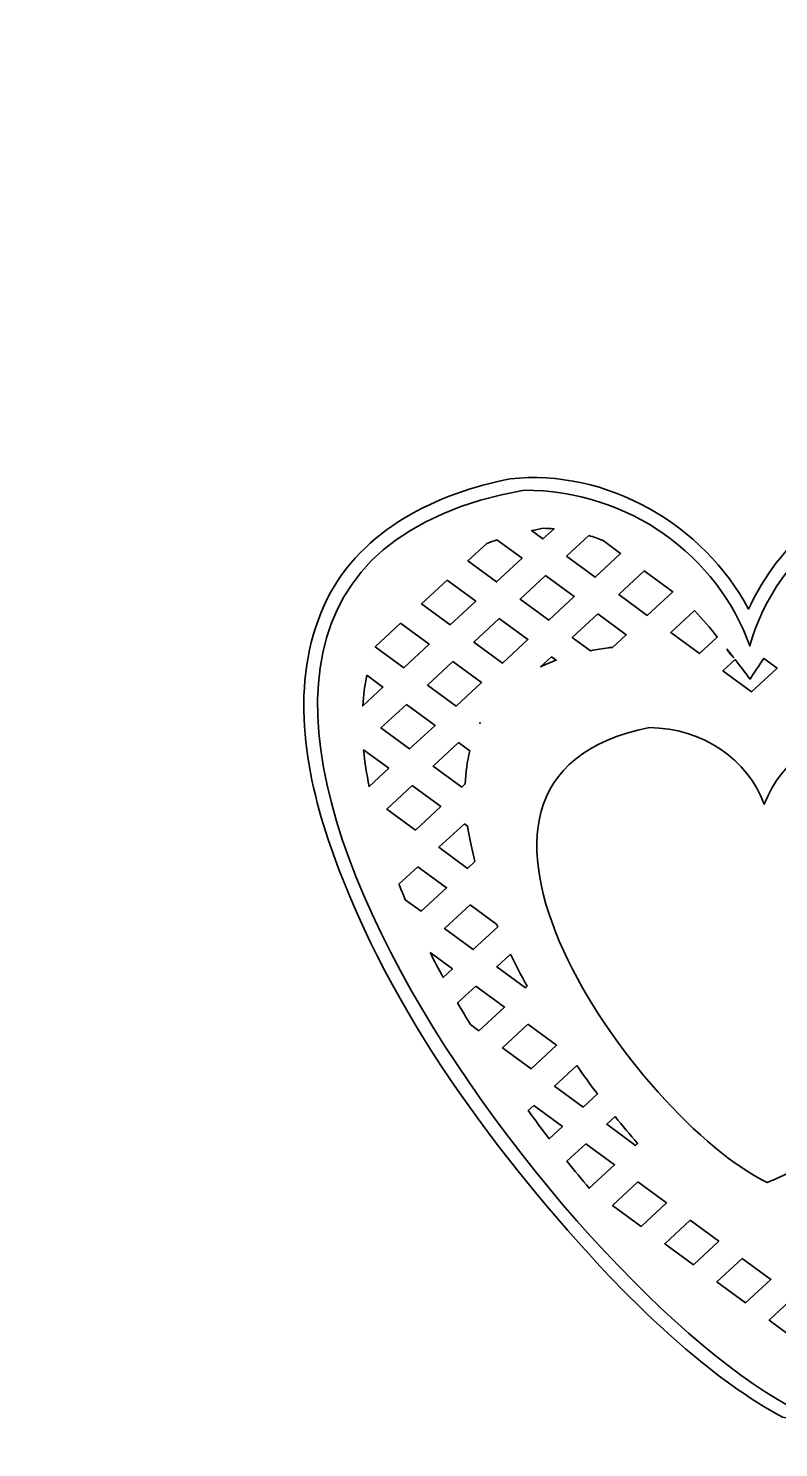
# Model space of a CAD drawing. Header units: centimetres. Extents: x -17 to 17.2, y -20.4 to 8.2.
# Drawn here: x -16.96 to -8.25, y -8.23 to 8.23 of the extents above; entities that cross this region are included whole.
import ezdxf

# ---------------------------------------------------------------- set-up
doc = ezdxf.new("R2010")
doc.units = ezdxf.units.CM
doc.header["$MEASUREMENT"] = 0
doc.layers.add('Layer 1', color=7, linetype='Continuous')

msp = doc.modelspace()

# ---------------------------------------------------------------- linework, layer by layer
at = {"layer": 'Layer 1', "color": 230, "lineweight": 35}
for points, knots in [([(2.43577, 8.07412), (1.16435, 8.07412), (0.09279, 7.24604), (-0.22846, 6.12013), (-0.22846, 6.12013), (-0.59788, 7.17011), (-1.63063, 7.9266), (-2.84586, 7.9266), (-2.84586, 7.9266), (-5.83558, 7.38881), (-5.63294, 4.94336), (-4.36128, 2.50961), (-4.36128, 2.50961), (-4.76566, 2.74558), (-5.28116, 2.9208), (-5.92512, 3.02084), (-5.92512, 3.02084), (-7.19654, 3.02084), (-8.2681, 2.19276), (-8.58935, 1.06685), (-8.58935, 1.06685), (-8.95877, 2.11683), (-9.99153, 2.87332), (-11.20675, 2.87332), (-11.20675, 2.87332), (-16.95517, 1.83929), (-10.90168, -6.24759), (-8.13972, -7.74253), (-8.13972, -7.74253), (-6.42835, -6.72983), (-2.87454, -2.29445), (-3.14436, 0.58513), (-3.14436, 0.58513), (-2.03758, -0.91077), (-0.71782, -2.181), (0.22117, -2.68925), (0.22117, -2.68925), (0.99252, -2.23281), (2.13806, -1.08082), (3.13921, 0.31041), (3.13921, 0.31041), (2.90375, -2.50737), (6.60067, -7.00383), (8.59005, -8.08061), (8.59005, -8.08061), (11.01989, -6.64276), (17.16408, 1.69485), (10.80465, 2.68276), (10.80465, 2.68276), (9.53323, 2.68276), (8.46167, 1.85468), (8.14043, 0.72877), (8.14043, 0.72877), (7.77101, 1.77875), (6.73825, 2.53524), (5.52303, 2.53524), (5.52303, 2.53524), (5.01004, 2.44296), (4.59131, 2.29438), (4.25557, 2.09946), (4.25557, 2.09946), (5.64481, 4.73203), (5.95376, 7.52761), (2.43577, 8.07412)], [0, 0, 0, 0, 0.05882353, 0.05882353, 0.05882353, 0.05882353, 0.11764706, 0.11764706, 0.11764706, 0.11764706, 0.17647059, 0.17647059, 0.17647059, 0.17647059, 0.23529412, 0.23529412, 0.23529412, 0.23529412, 0.29411765, 0.29411765, 0.29411765, 0.29411765, 0.35294118, 0.35294118, 0.35294118, 0.35294118, 0.41176471, 0.41176471, 0.41176471, 0.41176471, 0.47058824, 0.47058824, 0.47058824, 0.47058824, 0.52941176, 0.52941176, 0.52941176, 0.52941176, 0.58823529, 0.58823529, 0.58823529, 0.58823529, 0.64705882, 0.64705882, 0.64705882, 0.64705882, 0.70588235, 0.70588235, 0.70588235, 0.70588235, 0.76470588, 0.76470588, 0.76470588, 0.76470588, 0.82352941, 0.82352941, 0.82352941, 0.82352941, 0.88235294, 0.88235294, 0.88235294, 0.88235294, 1, 1, 1, 1]), ([(-10.98646, 2.43126), (-10.94343, 2.43126), (-10.90074, 2.42949), (-10.85876, 2.42642), (-10.85876, 2.42642), (-10.85876, 2.42642), (-10.98646, 2.30841), (-10.98646, 2.30841), (-10.98646, 2.30841), (-10.98646, 2.30841), (-11.11789, 2.40466), (-11.11789, 2.40466), (-11.11789, 2.40466), (-11.07479, 2.41388), (-11.03119, 2.42304), (-10.98646, 2.43126)], [0, 0, 0, 0, 0.2, 0.2, 0.2, 0.2, 0.4, 0.4, 0.4, 0.4, 0.6, 0.6, 0.6, 0.6, 1, 1, 1, 1]), ([(-10.45489, 2.34855), (-10.39901, 2.33091), (-10.34383, 2.31117), (-10.28994, 2.28858), (-10.28994, 2.28858), (-10.28994, 2.28858), (-10.08615, 2.13865), (-10.08615, 2.13865), (-10.08615, 2.13865), (-10.08615, 2.13865), (-10.38093, 1.8649), (-10.38093, 1.8649), (-10.38093, 1.8649), (-10.38093, 1.8649), (-10.71349, 2.10866), (-10.71349, 2.10866), (-10.71349, 2.10866), (-10.71349, 2.10866), (-10.45489, 2.34855), (-10.45489, 2.34855)], [0, 0, 0, 0, 0.16666667, 0.16666667, 0.16666667, 0.16666667, 0.33333333, 0.33333333, 0.33333333, 0.33333333, 0.5, 0.5, 0.5, 0.5, 0.66666667, 0.66666667, 0.66666667, 0.66666667, 1, 1, 1, 1]), ([(-11.52122, 2.29728), (-11.52122, 2.29728), (-11.2291, 2.08399), (-11.2291, 2.08399), (-11.2291, 2.08399), (-11.2291, 2.08399), (-11.52441, 1.81024), (-11.52441, 1.81024), (-11.52441, 1.81024), (-11.52441, 1.81024), (-11.85644, 2.054), (-11.85644, 2.054), (-11.85644, 2.054), (-11.85644, 2.054), (-11.63721, 2.25665), (-11.63721, 2.25665), (-11.63721, 2.25665), (-11.59936, 2.27062), (-11.56074, 2.28431), (-11.52121, 2.29728), (-11.52121, 2.29728), (-11.52121, 2.29728), (-11.52122, 2.29728), (-11.52122, 2.29728)], [0, 0, 0, 0, 0.14285714, 0.14285714, 0.14285714, 0.14285714, 0.28571429, 0.28571429, 0.28571429, 0.28571429, 0.42857143, 0.42857143, 0.42857143, 0.42857143, 0.57142857, 0.57142857, 0.57142857, 0.57142857, 0.71428571, 0.71428571, 0.71428571, 0.71428571, 1, 1, 1, 1]), ([(-12.09855, 1.82958), (-12.09855, 1.82958), (-11.76652, 1.5863), (-11.76652, 1.5863), (-11.76652, 1.5863), (-11.76652, 1.5863), (-12.06237, 1.31255), (-12.06237, 1.31255), (-12.06237, 1.31255), (-12.06237, 1.31255), (-12.3944, 1.55583), (-12.3944, 1.55583), (-12.3944, 1.55583), (-12.3944, 1.55583), (-12.09855, 1.82958), (-12.09855, 1.82958)], [0, 0, 0, 0, 0.2, 0.2, 0.2, 0.2, 0.4, 0.4, 0.4, 0.4, 0.6, 0.6, 0.6, 0.6, 1, 1, 1, 1]), ([(-10.95613, 1.88424), (-10.95613, 1.88424), (-10.6241, 1.64048), (-10.6241, 1.64048), (-10.6241, 1.64048), (-10.6241, 1.64048), (-10.91995, 1.36673), (-10.91995, 1.36673), (-10.91995, 1.36673), (-10.91995, 1.36673), (-11.25198, 1.61049), (-11.25198, 1.61049), (-11.25198, 1.61049), (-11.25198, 1.61049), (-10.95613, 1.88424), (-10.95613, 1.88424)], [0, 0, 0, 0, 0.2, 0.2, 0.2, 0.2, 0.4, 0.4, 0.4, 0.4, 0.6, 0.6, 0.6, 0.6, 1, 1, 1, 1]), ([(-9.81265, 1.93889), (-9.81265, 1.93889), (-9.48115, 1.69609), (-9.48115, 1.69609), (-9.48115, 1.69609), (-9.48115, 1.69609), (-9.777, 1.42185), (-9.777, 1.42185), (-9.777, 1.42185), (-9.777, 1.42185), (-10.1085, 1.66513), (-10.1085, 1.66513), (-10.1085, 1.66513), (-10.1085, 1.66513), (-9.81265, 1.93889), (-9.81265, 1.93889)], [0, 0, 0, 0, 0.2, 0.2, 0.2, 0.2, 0.4, 0.4, 0.4, 0.4, 0.6, 0.6, 0.6, 0.6, 1, 1, 1, 1]), ([(-12.63757, 1.33141), (-12.63757, 1.33141), (-12.30501, 1.08765), (-12.30501, 1.08765), (-12.30501, 1.08765), (-12.30501, 1.08765), (-12.60032, 0.81438), (-12.60032, 0.81438), (-12.60032, 0.81438), (-12.60032, 0.81438), (-12.93235, 1.05766), (-12.93235, 1.05766), (-12.93235, 1.05766), (-12.93235, 1.05766), (-12.63757, 1.33141), (-12.63757, 1.33141)], [0, 0, 0, 0, 0.2, 0.2, 0.2, 0.2, 0.4, 0.4, 0.4, 0.4, 0.6, 0.6, 0.6, 0.6, 1, 1, 1, 1]), ([(-11.49408, 1.38607), (-11.49408, 1.38607), (-11.16152, 1.14279), (-11.16152, 1.14279), (-11.16152, 1.14279), (-11.16152, 1.14279), (-11.45684, 0.86904), (-11.45684, 0.86904), (-11.45684, 0.86904), (-11.45684, 0.86904), (-11.7894, 1.11232), (-11.7894, 1.11232), (-11.7894, 1.11232), (-11.7894, 1.11232), (-11.49408, 1.38607), (-11.49408, 1.38607)], [0, 0, 0, 0, 0.2, 0.2, 0.2, 0.2, 0.4, 0.4, 0.4, 0.4, 0.6, 0.6, 0.6, 0.6, 1, 1, 1, 1]), ([(-10.35166, 1.44072), (-10.35166, 1.44072), (-10.02016, 1.19744), (-10.02016, 1.19744), (-10.02016, 1.19744), (-10.02016, 1.19744), (-10.17926, 1.04944), (-10.17926, 1.04944), (-10.17926, 1.04944), (-10.19551, 1.04876), (-10.2119, 1.04811), (-10.22821, 1.04702), (-10.22821, 1.04702), (-10.29979, 1.03704), (-10.3683, 1.02505), (-10.43466, 1.01171), (-10.43466, 1.01171), (-10.43466, 1.01171), (-10.64644, 1.16697), (-10.64644, 1.16697), (-10.64644, 1.16697), (-10.64644, 1.16697), (-10.35166, 1.44072), (-10.35166, 1.44072)], [0, 0, 0, 0, 0.14285714, 0.14285714, 0.14285714, 0.14285714, 0.28571429, 0.28571429, 0.28571429, 0.28571429, 0.42857143, 0.42857143, 0.42857143, 0.42857143, 0.57142857, 0.57142857, 0.57142857, 0.57142857, 0.71428571, 0.71428571, 0.71428571, 0.71428571, 1, 1, 1, 1]), ([(-9.2284, 1.47845), (-9.1369, 1.3782), (-9.04918, 1.27484), (-8.96448, 1.17084), (-8.96448, 1.17084), (-8.96448, 1.17084), (-9.17253, 0.97883), (-9.17253, 0.97883), (-9.17253, 0.97883), (-9.17253, 0.97883), (-9.50509, 1.22259), (-9.50509, 1.22259), (-9.50509, 1.22259), (-9.50509, 1.22259), (-9.2284, 1.47845), (-9.2284, 1.47845)], [0, 0, 0, 0, 0.2, 0.2, 0.2, 0.2, 0.4, 0.4, 0.4, 0.4, 0.6, 0.6, 0.6, 0.6, 1, 1, 1, 1]), ([(-8.85327, 1.03251), (-8.82648, 0.99849), (-8.80067, 0.96476), (-8.77452, 0.93094), (-8.77452, 0.93094), (-8.80675, 0.95811), (-8.83344, 0.99334), (-8.85327, 1.03251)], [0, 0, 0, 0, 0.33333333, 0.33333333, 0.33333333, 0.33333333, 1, 1, 1, 1]), ([(-12.03204, 0.8879), (-12.03204, 0.8879), (-11.69948, 0.64462), (-11.69948, 0.64462), (-11.69948, 0.64462), (-11.69948, 0.64462), (-11.99533, 0.37087), (-11.99533, 0.37087), (-11.99533, 0.37087), (-11.99533, 0.37087), (-12.32789, 0.61415), (-12.32789, 0.61415), (-12.32789, 0.61415), (-12.32789, 0.61415), (-12.03204, 0.8879), (-12.03204, 0.8879)], [0, 0, 0, 0, 0.2, 0.2, 0.2, 0.2, 0.4, 0.4, 0.4, 0.4, 0.6, 0.6, 0.6, 0.6, 1, 1, 1, 1]), ([(-10.88855, 0.94303), (-10.88855, 0.94303), (-10.83215, 0.90192), (-10.83215, 0.90192), (-10.83215, 0.90192), (-10.89628, 0.87851), (-10.95751, 0.85337), (-11.01519, 0.82599), (-11.01519, 0.82599), (-11.01519, 0.82599), (-10.88855, 0.94303), (-10.88855, 0.94303)], [0, 0, 0, 0, 0.25, 0.25, 0.25, 0.25, 0.5, 0.5, 0.5, 0.5, 1, 1, 1, 1]), ([(-8.42546, 0.92224), (-8.42546, 0.92224), (-8.27115, 0.80955), (-8.27115, 0.80955), (-8.27115, 0.80955), (-8.27115, 0.80955), (-8.567, 0.5358), (-8.567, 0.5358), (-8.567, 0.5358), (-8.567, 0.5358), (-8.89956, 0.77908), (-8.89956, 0.77908), (-8.89956, 0.77908), (-8.89956, 0.77908), (-8.75802, 0.90967), (-8.75802, 0.90967), (-8.75802, 0.90967), (-8.69883, 0.83287), (-8.64068, 0.75642), (-8.58456, 0.68235), (-8.58456, 0.68235), (-8.5365, 0.75738), (-8.48321, 0.83819), (-8.42546, 0.92225), (-8.42546, 0.92225), (-8.42546, 0.92225), (-8.42546, 0.92224), (-8.42546, 0.92224)], [0, 0, 0, 0, 0.125, 0.125, 0.125, 0.125, 0.25, 0.25, 0.25, 0.25, 0.375, 0.375, 0.375, 0.375, 0.5, 0.5, 0.5, 0.5, 0.625, 0.625, 0.625, 0.625, 0.75, 0.75, 0.75, 0.75, 1, 1, 1, 1]), ([(-13.03079, 0.72732), (-13.03079, 0.72732), (-12.84296, 0.58948), (-12.84296, 0.58948), (-12.84296, 0.58948), (-12.84296, 0.58948), (-13.07708, 0.3728), (-13.07708, 0.3728), (-13.07708, 0.3728), (-13.06966, 0.49455), (-13.0541, 0.61281), (-13.03079, 0.72732)], [0, 0, 0, 0, 0.25, 0.25, 0.25, 0.25, 0.5, 0.5, 0.5, 0.5, 1, 1, 1, 1]), ([(-12.57052, 0.38973), (-12.57052, 0.38973), (-12.23849, 0.14597), (-12.23849, 0.14597), (-12.23849, 0.14597), (-12.23849, 0.14597), (-12.53327, -0.1273), (-12.53327, -0.1273), (-12.53327, -0.1273), (-12.53327, -0.1273), (-12.86583, 0.11598), (-12.86583, 0.11598), (-12.86583, 0.11598), (-12.86583, 0.11598), (-12.57052, 0.38973), (-12.57052, 0.38973)], [0, 0, 0, 0, 0.2, 0.2, 0.2, 0.2, 0.4, 0.4, 0.4, 0.4, 0.6, 0.6, 0.6, 0.6, 1, 1, 1, 1]), ([(-11.71171, 0.18079), (-11.7139, 0.1766), (-11.71595, 0.17242), (-11.7181, 0.16821), (-11.7181, 0.16821), (-11.7181, 0.16821), (-11.72236, 0.17111), (-11.72236, 0.17111), (-11.72236, 0.17111), (-11.72236, 0.17111), (-11.71171, 0.18079), (-11.71171, 0.18079)], [0, 0, 0, 0, 0.25, 0.25, 0.25, 0.25, 0.5, 0.5, 0.5, 0.5, 1, 1, 1, 1]), ([(-9.75252, 0.11984), (-9.1357, 0.11984), (-8.61146, -0.25143), (-8.41961, -0.76816), (-8.41961, -0.76816), (-8.2278, -0.25136), (-7.70358, 0.11984), (-7.0867, 0.11984), (-7.0867, 0.11984), (-4.30195, -0.70547), (-6.43094, -4.38352), (-8.38609, -5.15496), (-8.38609, -5.15496), (-9.88929, -4.42745), (-12.73008, -0.46303), (-9.75252, 0.11984)], [0, 0, 0, 0, 0.2, 0.2, 0.2, 0.2, 0.4, 0.4, 0.4, 0.4, 0.6, 0.6, 0.6, 0.6, 1, 1, 1, 1]), ([(-13.06644, -0.13843), (-13.06644, -0.13843), (-12.77538, -0.35172), (-12.77538, -0.35172), (-12.77538, -0.35172), (-12.77538, -0.35172), (-13.00312, -0.5626), (-13.00312, -0.5626), (-13.00312, -0.5626), (-13.03155, -0.41857), (-13.05321, -0.27689), (-13.06644, -0.13843)], [0, 0, 0, 0, 0.25, 0.25, 0.25, 0.25, 0.5, 0.5, 0.5, 0.5, 1, 1, 1, 1]), ([(-11.96499, -0.05379), (-11.96499, -0.05379), (-11.83569, -0.14859), (-11.83569, -0.14859), (-11.83569, -0.14859), (-11.86615, -0.27044), (-11.88357, -0.39891), (-11.8889, -0.53262), (-11.8889, -0.53262), (-11.8889, -0.53262), (-11.92934, -0.56986), (-11.92934, -0.56986), (-11.92934, -0.56986), (-11.92934, -0.56986), (-12.26084, -0.32755), (-12.26084, -0.32755), (-12.26084, -0.32755), (-12.26084, -0.32755), (-11.96499, -0.05379), (-11.96499, -0.05379)], [0, 0, 0, 0, 0.16666667, 0.16666667, 0.16666667, 0.16666667, 0.33333333, 0.33333333, 0.33333333, 0.33333333, 0.5, 0.5, 0.5, 0.5, 0.66666667, 0.66666667, 0.66666667, 0.66666667, 1, 1, 1, 1]), ([(-12.50295, -0.55148), (-12.50295, -0.55148), (-12.17145, -0.79428), (-12.17145, -0.79428), (-12.17145, -0.79428), (-12.17145, -0.79428), (-12.46677, -1.06803), (-12.46677, -1.06803), (-12.46677, -1.06803), (-12.46677, -1.06803), (-12.79827, -0.82523), (-12.79827, -0.82523), (-12.79827, -0.82523), (-12.79827, -0.82523), (-12.50295, -0.55148), (-12.50295, -0.55148)], [0, 0, 0, 0, 0.2, 0.2, 0.2, 0.2, 0.4, 0.4, 0.4, 0.4, 0.6, 0.6, 0.6, 0.6, 1, 1, 1, 1]), ([(-11.89848, -0.99402), (-11.89848, -0.99402), (-11.86017, -1.02207), (-11.86017, -1.02207), (-11.86017, -1.02207), (-11.84072, -1.15555), (-11.81213, -1.29238), (-11.77557, -1.43173), (-11.77557, -1.43173), (-11.77557, -1.43173), (-11.86177, -1.51153), (-11.86177, -1.51153), (-11.86177, -1.51153), (-11.86177, -1.51153), (-12.19433, -1.26777), (-12.19433, -1.26777), (-12.19433, -1.26777), (-12.19433, -1.26777), (-11.89848, -0.99402), (-11.89848, -0.99402)], [0, 0, 0, 0, 0.16666667, 0.16666667, 0.16666667, 0.16666667, 0.33333333, 0.33333333, 0.33333333, 0.33333333, 0.5, 0.5, 0.5, 0.5, 0.66666667, 0.66666667, 0.66666667, 0.66666667, 1, 1, 1, 1]), ([(-12.43697, -1.49219), (-12.43697, -1.49219), (-12.10494, -1.73595), (-12.10494, -1.73595), (-12.10494, -1.73595), (-12.10494, -1.73595), (-12.39972, -2.0097), (-12.39972, -2.0097), (-12.39972, -2.0097), (-12.39972, -2.0097), (-12.58329, -1.87476), (-12.58329, -1.87476), (-12.58329, -1.87476), (-12.60875, -1.81514), (-12.63347, -1.75565), (-12.65725, -1.69629), (-12.65725, -1.69629), (-12.65725, -1.69629), (-12.43697, -1.49219), (-12.43697, -1.49219)], [0, 0, 0, 0, 0.16666667, 0.16666667, 0.16666667, 0.16666667, 0.33333333, 0.33333333, 0.33333333, 0.33333333, 0.5, 0.5, 0.5, 0.5, 0.66666667, 0.66666667, 0.66666667, 0.66666667, 1, 1, 1, 1]), ([(-11.83144, -1.93571), (-11.83144, -1.93571), (-11.52229, -2.16255), (-11.52229, -2.16255), (-11.52229, -2.16255), (-11.51847, -2.17157), (-11.51446, -2.1806), (-11.51058, -2.18964), (-11.51058, -2.18964), (-11.51058, -2.18964), (-11.79525, -2.45275), (-11.79525, -2.45275), (-11.79525, -2.45275), (-11.79525, -2.45275), (-12.12728, -2.20947), (-12.12728, -2.20947), (-12.12728, -2.20947), (-12.12728, -2.20947), (-11.83144, -1.93571), (-11.83144, -1.93571)], [0, 0, 0, 0, 0.16666667, 0.16666667, 0.16666667, 0.16666667, 0.33333333, 0.33333333, 0.33333333, 0.33333333, 0.5, 0.5, 0.5, 0.5, 0.66666667, 0.66666667, 0.66666667, 0.66666667, 1, 1, 1, 1]), ([(-12.29543, -2.48902), (-12.29543, -2.48902), (-12.03789, -2.67765), (-12.03789, -2.67765), (-12.03789, -2.67765), (-12.03789, -2.67765), (-12.14378, -2.77583), (-12.14378, -2.77583), (-12.14378, -2.77583), (-12.19593, -2.68035), (-12.24664, -2.58465), (-12.29543, -2.48902)], [0, 0, 0, 0, 0.25, 0.25, 0.25, 0.25, 0.5, 0.5, 0.5, 0.5, 1, 1, 1, 1]), ([(-11.36478, -2.5074), (-11.30436, -2.63129), (-11.2398, -2.75526), (-11.17163, -2.87885), (-11.17163, -2.87885), (-11.17163, -2.87885), (-11.18972, -2.89578), (-11.18972, -2.89578), (-11.18972, -2.89578), (-11.18972, -2.89578), (-11.52228, -2.65298), (-11.52228, -2.65298), (-11.52228, -2.65298), (-11.52228, -2.65298), (-11.36478, -2.5074), (-11.36478, -2.5074)], [0, 0, 0, 0, 0.2, 0.2, 0.2, 0.2, 0.4, 0.4, 0.4, 0.4, 0.6, 0.6, 0.6, 0.6, 1, 1, 1, 1]), ([(-11.76492, -2.8774), (-11.76492, -2.8774), (-11.43236, -3.12116), (-11.43236, -3.12116), (-11.43236, -3.12116), (-11.43236, -3.12116), (-11.72874, -3.39394), (-11.72874, -3.39394), (-11.72874, -3.39394), (-11.72874, -3.39394), (-11.82718, -3.32187), (-11.82718, -3.32187), (-11.82718, -3.32187), (-11.87779, -3.23913), (-11.92768, -3.15607), (-11.97617, -3.07279), (-11.97617, -3.07279), (-11.97617, -3.07279), (-11.76492, -2.8774), (-11.76492, -2.8774)], [0, 0, 0, 0, 0.16666667, 0.16666667, 0.16666667, 0.16666667, 0.33333333, 0.33333333, 0.33333333, 0.33333333, 0.5, 0.5, 0.5, 0.5, 0.66666667, 0.66666667, 0.66666667, 0.66666667, 1, 1, 1, 1]), ([(-11.16099, -3.31995), (-11.16099, -3.31995), (-10.82896, -3.56371), (-10.82896, -3.56371), (-10.82896, -3.56371), (-10.82896, -3.56371), (-11.12374, -3.83698), (-11.12374, -3.83698), (-11.12374, -3.83698), (-11.12374, -3.83698), (-11.4563, -3.5937), (-11.4563, -3.5937), (-11.4563, -3.5937), (-11.4563, -3.5937), (-11.16099, -3.31995), (-11.16099, -3.31995)], [0, 0, 0, 0, 0.2, 0.2, 0.2, 0.2, 0.4, 0.4, 0.4, 0.4, 0.6, 0.6, 0.6, 0.6, 1, 1, 1, 1]), ([(-10.5943, -3.79925), (-10.51615, -3.9106), (-10.43637, -4.02057), (-10.35485, -4.12814), (-10.35485, -4.12814), (-10.35485, -4.12814), (-10.51927, -4.28049), (-10.51927, -4.28049), (-10.51927, -4.28049), (-10.51927, -4.28049), (-10.8513, -4.03721), (-10.8513, -4.03721), (-10.8513, -4.03721), (-10.8513, -4.03721), (-10.5943, -3.79925), (-10.5943, -3.79925)], [0, 0, 0, 0, 0.2, 0.2, 0.2, 0.2, 0.4, 0.4, 0.4, 0.4, 0.6, 0.6, 0.6, 0.6, 1, 1, 1, 1]), ([(-11.09448, -4.26163), (-11.09448, -4.26163), (-10.76192, -4.50539), (-10.76192, -4.50539), (-10.76192, -4.50539), (-10.76192, -4.50539), (-10.9141, -4.64662), (-10.9141, -4.64662), (-10.9141, -4.64662), (-10.9965, -4.53939), (-11.078, -4.43089), (-11.15833, -4.32063), (-11.15833, -4.32063), (-11.15833, -4.32063), (-11.09448, -4.26163), (-11.09448, -4.26163)], [0, 0, 0, 0, 0.2, 0.2, 0.2, 0.2, 0.4, 0.4, 0.4, 0.4, 0.6, 0.6, 0.6, 0.6, 1, 1, 1, 1]), ([(-10.15, -4.39029), (-10.06419, -4.4968), (-9.9773, -4.60012), (-9.8898, -4.7008), (-9.8898, -4.7008), (-9.8898, -4.7008), (-9.91428, -4.72353), (-9.91428, -4.72353), (-9.91428, -4.72353), (-9.91428, -4.72353), (-10.24684, -4.47976), (-10.24684, -4.47976), (-10.24684, -4.47976), (-10.24684, -4.47976), (-10.15, -4.39029), (-10.15, -4.39029)], [0, 0, 0, 0, 0.2, 0.2, 0.2, 0.2, 0.4, 0.4, 0.4, 0.4, 0.6, 0.6, 0.6, 0.6, 1, 1, 1, 1]), ([(-10.48895, -4.70515), (-10.48895, -4.70515), (-10.15639, -4.94795), (-10.15639, -4.94795), (-10.15639, -4.94795), (-10.15639, -4.94795), (-10.45117, -5.22073), (-10.45117, -5.22073), (-10.45117, -5.22073), (-10.53746, -5.11863), (-10.62297, -5.01452), (-10.70817, -4.90829), (-10.70817, -4.90829), (-10.70817, -4.90829), (-10.48895, -4.70515), (-10.48895, -4.70515)], [0, 0, 0, 0, 0.2, 0.2, 0.2, 0.2, 0.4, 0.4, 0.4, 0.4, 0.6, 0.6, 0.6, 0.6, 1, 1, 1, 1]), ([(-9.88501, -5.1477), (-9.88501, -5.1477), (-9.55245, -5.39098), (-9.55245, -5.39098), (-9.55245, -5.39098), (-9.55245, -5.39098), (-9.84777, -5.66376), (-9.84777, -5.66376), (-9.84777, -5.66376), (-9.84777, -5.66376), (-10.18033, -5.42096), (-10.18033, -5.42096), (-10.18033, -5.42096), (-10.18033, -5.42096), (-9.88501, -5.1477), (-9.88501, -5.1477)], [0, 0, 0, 0, 0.2, 0.2, 0.2, 0.2, 0.4, 0.4, 0.4, 0.4, 0.6, 0.6, 0.6, 0.6, 1, 1, 1, 1]), ([(-9.27948, -5.59121), (-9.27948, -5.59121), (-8.94745, -5.83449), (-8.94745, -5.83449), (-8.94745, -5.83449), (-8.94745, -5.83449), (-9.24223, -6.10727), (-9.24223, -6.10727), (-9.24223, -6.10727), (-9.24223, -6.10727), (-9.57479, -5.86447), (-9.57479, -5.86447), (-9.57479, -5.86447), (-9.57479, -5.86447), (-9.27948, -5.59121), (-9.27948, -5.59121)], [0, 0, 0, 0, 0.2, 0.2, 0.2, 0.2, 0.4, 0.4, 0.4, 0.4, 0.6, 0.6, 0.6, 0.6, 1, 1, 1, 1]), ([(-8.67502, -6.03376), (-8.67502, -6.03376), (-8.34246, -6.27752), (-8.34246, -6.27752), (-8.34246, -6.27752), (-8.34246, -6.27752), (-8.63778, -6.55079), (-8.63778, -6.55079), (-8.63778, -6.55079), (-8.63778, -6.55079), (-8.96981, -6.30703), (-8.96981, -6.30703), (-8.96981, -6.30703), (-8.96981, -6.30703), (-8.67502, -6.03376), (-8.67502, -6.03376)], [0, 0, 0, 0, 0.2, 0.2, 0.2, 0.2, 0.4, 0.4, 0.4, 0.4, 0.6, 0.6, 0.6, 0.6, 1, 1, 1, 1]), ([(-8.07002, -6.47728), (-8.07002, -6.47728), (-7.73852, -6.72056), (-7.73852, -6.72056), (-7.73852, -6.72056), (-7.73852, -6.72056), (-8.0333, -6.99383), (-8.0333, -6.99383), (-8.0333, -6.99383), (-8.0333, -6.99383), (-8.3648, -6.75055), (-8.3648, -6.75055), (-8.3648, -6.75055), (-8.3648, -6.75055), (-8.07002, -6.47728), (-8.07002, -6.47728)], [0, 0, 0, 0, 0.2, 0.2, 0.2, 0.2, 0.4, 0.4, 0.4, 0.4, 0.6, 0.6, 0.6, 0.6, 1, 1, 1, 1])]:
    msp.add_open_spline(points, degree=3, knots=knots, dxfattribs=at)
at = {"layer": 'Layer 1', "color": 223, "lineweight": 35}
msp.add_open_spline([(2.25973, 8.22848), (1.20296, 8.18136), (0.19521, 7.51166), (-0.24224, 6.54755), (-0.24224, 6.54755), (-0.76053, 7.5287), (-1.89232, 8.18173), (-3.00526, 8.05842), (-3.00526, 8.05842), (-3.84951, 7.89663), (-4.72337, 7.47033), (-5.12628, 6.67157), (-5.12628, 6.67157), (-5.56369, 5.79519), (-5.41113, 4.76048), (-5.11709, 3.86421), (-5.11709, 3.86421), (-5.00451, 3.51838), (-4.86036, 3.18416), (-4.71039, 2.8533), (-4.71039, 2.8533), (-5.34798, 3.12085), (-6.07438, 3.29069), (-6.75169, 3.06703), (-6.75169, 3.06703), (-7.55289, 2.83544), (-8.25783, 2.25845), (-8.60225, 1.49401), (-8.60225, 1.49401), (-9.12096, 2.47434), (-10.25191, 3.12859), (-11.36624, 3.00479), (-11.36624, 3.00479), (-12.21305, 2.84307), (-13.08969, 2.41476), (-13.48877, 1.61225), (-13.48877, 1.61225), (-13.92329, 0.74109), (-13.77365, -0.28618), (-13.47949, -1.17607), (-13.47949, -1.17607), (-12.84261, -3.04739), (-11.6535, -4.67711), (-10.32874, -6.12297), (-10.32874, -6.12297), (-9.69805, -6.78966), (-9.01623, -7.42916), (-8.2095, -7.8772), (-8.2095, -7.8772), (-7.96805, -7.93017), (-7.8155, -7.6806), (-7.62659, -7.57789), (-7.62659, -7.57789), (-6.46294, -6.66657), (-5.53074, -5.48744), (-4.70412, -4.26833), (-4.70412, -4.26833), (-3.89658, -3.04339), (-3.2052, -1.69704), (-2.99969, -0.22743), (-2.99969, -0.22743), (-2.98722, -0.11754), (-2.97915, -0.00717), (-2.97406, 0.1033), (-2.97406, 0.1033), (-2.09623, -0.99863), (-1.12056, -2.06048), (0.08932, -2.79885), (0.08932, -2.79885), (0.24394, -2.88333), (0.40703, -2.78348), (0.52175, -2.67896), (0.52175, -2.67896), (1.48682, -1.99997), (2.25484, -1.09249), (2.97907, -0.17121), (2.97907, -0.17121), (3.07944, -1.57489), (3.75855, -2.85372), (4.49442, -4.024), (4.49442, -4.024), (5.43906, -5.48034), (6.58416, -6.8219), (7.96812, -7.87307), (7.96812, -7.87307), (8.16429, -8.00653), (8.36113, -8.16595), (8.59154, -8.2286), (8.59154, -8.2286), (8.95187, -8.10868), (9.21359, -7.81007), (9.50574, -7.58145), (9.50574, -7.58145), (10.81152, -6.41277), (11.87194, -4.97755), (12.72152, -3.44543), (12.72152, -3.44543), (13.29082, -2.38618), (13.75418, -1.21977), (13.76084, -0.00089), (13.76084, -0.00089), (13.75237, 0.81758), (13.40345, 1.66353), (12.7116, 2.13479), (12.7116, 2.13479), (12.11363, 2.56301), (11.37573, 2.79733), (10.64209, 2.83879), (10.64209, 2.83879), (9.58213, 2.79202), (8.56442, 2.12783), (8.12769, 1.155), (8.12769, 1.155), (7.60943, 2.13797), (6.47276, 2.79362), (5.35783, 2.66561), (5.35783, 2.66561), (5.10188, 2.61097), (4.84803, 2.54097), (4.60459, 2.44402), (4.60459, 2.44402), (5.11835, 3.51685), (5.52535, 4.71604), (5.34129, 5.92081), (5.34129, 5.92081), (5.19837, 6.76329), (4.60492, 7.50288), (3.82077, 7.83326), (3.82077, 7.83326), (3.33467, 8.06246), (2.79973, 8.21359), (2.25973, 8.22848)], degree=3, knots=[0, 0, 0, 0, 0.02941176, 0.02941176, 0.02941176, 0.02941176, 0.05882353, 0.05882353, 0.05882353, 0.05882353, 0.08823529, 0.08823529, 0.08823529, 0.08823529, 0.11764706, 0.11764706, 0.11764706, 0.11764706, 0.14705882, 0.14705882, 0.14705882, 0.14705882, 0.17647059, 0.17647059, 0.17647059, 0.17647059, 0.20588235, 0.20588235, 0.20588235, 0.20588235, 0.23529412, 0.23529412, 0.23529412, 0.23529412, 0.26470588, 0.26470588, 0.26470588, 0.26470588, 0.29411765, 0.29411765, 0.29411765, 0.29411765, 0.32352941, 0.32352941, 0.32352941, 0.32352941, 0.35294118, 0.35294118, 0.35294118, 0.35294118, 0.38235294, 0.38235294, 0.38235294, 0.38235294, 0.41176471, 0.41176471, 0.41176471, 0.41176471, 0.44117647, 0.44117647, 0.44117647, 0.44117647, 0.47058824, 0.47058824, 0.47058824, 0.47058824, 0.5, 0.5, 0.5, 0.5, 0.52941176, 0.52941176, 0.52941176, 0.52941176, 0.55882353, 0.55882353, 0.55882353, 0.55882353, 0.58823529, 0.58823529, 0.58823529, 0.58823529, 0.61764706, 0.61764706, 0.61764706, 0.61764706, 0.64705882, 0.64705882, 0.64705882, 0.64705882, 0.67647059, 0.67647059, 0.67647059, 0.67647059, 0.70588235, 0.70588235, 0.70588235, 0.70588235, 0.73529412, 0.73529412, 0.73529412, 0.73529412, 0.76470588, 0.76470588, 0.76470588, 0.76470588, 0.79411765, 0.79411765, 0.79411765, 0.79411765, 0.82352941, 0.82352941, 0.82352941, 0.82352941, 0.85294118, 0.85294118, 0.85294118, 0.85294118, 0.88235294, 0.88235294, 0.88235294, 0.88235294, 0.91176471, 0.91176471, 0.91176471, 0.91176471, 0.94117647, 0.94117647, 0.94117647, 0.94117647, 1, 1, 1, 1], dxfattribs=at)

doc.saveas('drawing.dxf')
